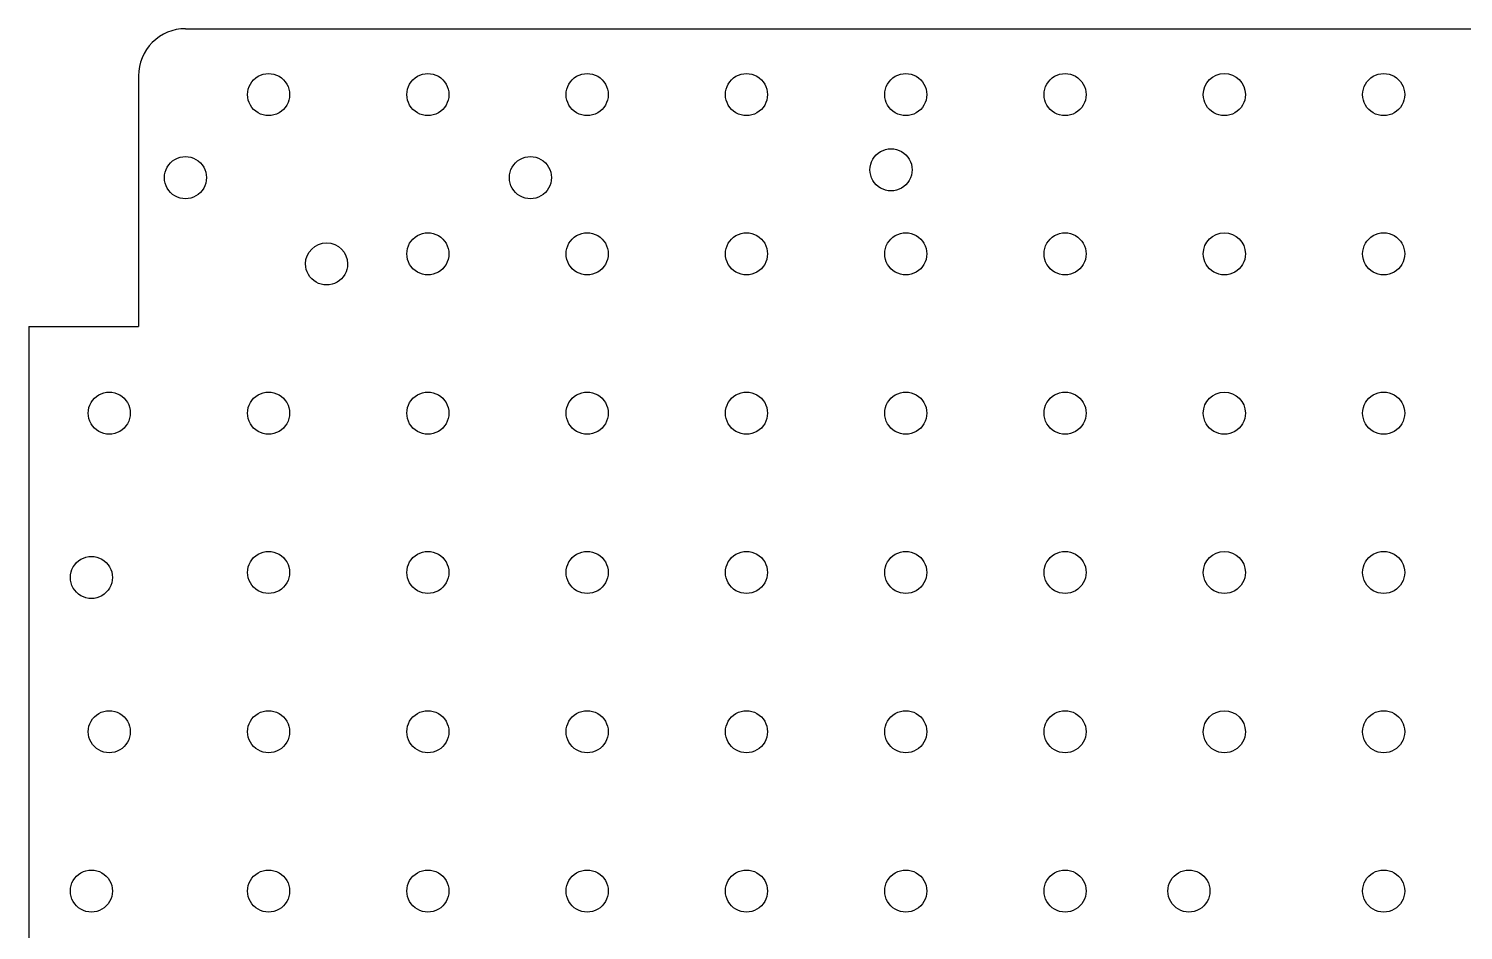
# Model space of a CAD drawing. Extents: x 3 to 186, y -110 to 0.
# Drawn here: x 3.4 to 94.9, y -57.6 to -0.1 of the extents above; entities that cross this region are included whole.
import ezdxf

# ---------------------------------------------------------------- set-up
doc = ezdxf.new("R2010")
doc.units = 0
doc.layers.get('0').update_dxf_attribs({"linetype": 'CONTINUOUS'})

msp = doc.modelspace()

# ---------------------------------------------------------------- linework, layer by layer
at = {"color": 7}
for p, q in [((13.411941, -0.089216), (176.411207, -0.089216)), ((10.412204, -3.088953), (10.412204, -19.088398)), ((20.053886, -4.289102), (20.053886, -4.289102)), ((30.213876, -4.289102), (30.213876, -4.289102)), ((40.373866, -4.289102), (40.373866, -4.289102)), ((50.533857, -4.289102), (50.533857, -4.289102)), ((60.693847, -4.289102), (60.693847, -4.289102)), ((70.853837, -4.289102), (70.853837, -4.289102)), ((81.013828, -4.289102), (81.013828, -4.289102)), ((91.173818, -4.289102), (91.173818, -4.289102)), ((59.754048, -9.089698), (59.754048, -9.089698)), ((14.752911, -9.590077), (14.752911, -9.590077)), ((36.75437, -9.590077), (36.75437, -9.590077)), ((30.213876, -14.449092), (30.213876, -14.449092)), ((40.373866, -14.449092), (40.373866, -14.449092)), ((50.533857, -14.449092), (50.533857, -14.449092)), ((60.693847, -14.449092), (60.693847, -14.449092)), ((70.853837, -14.449092), (70.853837, -14.449092)), ((81.013828, -14.449092), (81.013828, -14.449092)), ((91.173818, -14.449092), (91.173818, -14.449092)), ((23.754662, -15.089171), (23.754662, -15.089171)), ((3.41197, -19.088398), (10.412204, -19.088398)), ((3.41197, -19.088398), (3.41197, -91.089709)), ((9.893894, -24.609083), (9.893894, -24.609083)), ((20.053885, -24.609083), (20.053885, -24.609083)), ((30.213876, -24.609083), (30.213876, -24.609083)), ((40.373866, -24.609083), (40.373866, -24.609083)), ((50.533857, -24.609083), (50.533857, -24.609083)), ((60.693847, -24.609083), (60.693847, -24.609083)), ((70.853837, -24.609083), (70.853837, -24.609083)), ((81.013828, -24.609083), (81.013828, -24.609083)), ((91.173818, -24.609083), (91.173818, -24.609083)), ((20.053885, -34.769073), (20.053885, -34.769073)), ((30.213876, -34.769073), (30.213876, -34.769073)), ((40.373866, -34.769073), (40.373866, -34.769073)), ((50.533857, -34.769073), (50.533857, -34.769073)), ((60.693847, -34.769073), (60.693847, -34.769073)), ((70.853837, -34.769073), (70.853837, -34.769073)), ((81.013828, -34.769073), (81.013828, -34.769073)), ((91.173818, -34.769073), (91.173818, -34.769073)), ((8.753435, -35.089113), (8.753435, -35.089113)), ((9.893894, -44.929063), (9.893894, -44.929063)), ((20.053885, -44.929063), (20.053885, -44.929063)), ((30.213876, -44.929063), (30.213876, -44.929063)), ((40.373866, -44.929063), (40.373866, -44.929063)), ((50.533857, -44.929063), (50.533857, -44.929063)), ((60.693847, -44.929063), (60.693847, -44.929063)), ((70.853837, -44.929063), (70.853837, -44.929063)), ((81.013828, -44.929063), (81.013828, -44.929063)), ((91.173818, -44.929063), (91.173818, -44.929063)), ((8.753435, -55.089054), (8.753435, -55.089054)), ((20.053885, -55.089054), (20.053885, -55.089054)), ((30.213876, -55.089054), (30.213876, -55.089054)), ((40.373866, -55.089054), (40.373866, -55.089054)), ((50.533857, -55.089054), (50.533857, -55.089054)), ((60.693847, -55.089054), (60.693847, -55.089054)), ((70.853837, -55.089054), (70.853837, -55.089054)), ((78.75323, -55.089054), (78.75323, -55.089054)), ((91.173818, -55.089054), (91.173818, -55.089054))]:
    msp.add_line(p, q, dxfattribs=at)
for points in [[(13.412957, -0.09041), (12.61731, -0.09041), (11.85425, -0.40648), (11.291643, -0.969087)], [(11.291643, -0.969087), (10.729035, -1.531695), (10.412966, -2.294754), (10.412966, -3.090401)], [(17.369407, -4.289102), (17.369407, -3.809566), (17.625236, -3.366457), (18.040527, -3.126689)], [(18.040527, -3.126689), (18.455817, -2.886921), (18.967476, -2.886921), (19.382766, -3.126689)], [(19.382766, -3.126689), (19.798056, -3.366457), (20.053886, -3.809566), (20.053886, -4.289102)], [(27.529398, -4.289102), (27.529398, -3.809567), (27.785227, -3.366457), (28.200517, -3.12669)], [(28.200517, -3.12669), (28.615808, -2.886922), (29.127466, -2.886922), (29.542757, -3.12669)], [(29.542757, -3.12669), (29.958047, -3.366457), (30.213876, -3.809567), (30.213876, -4.289102)], [(37.689388, -4.289102), (37.689388, -3.809567), (37.945218, -3.366457), (38.360508, -3.12669)], [(38.360508, -3.12669), (38.775798, -2.886922), (39.287457, -2.886922), (39.702747, -3.12669)], [(39.702747, -3.12669), (40.118037, -3.366457), (40.373866, -3.809567), (40.373866, -4.289102)], [(47.849379, -4.289102), (47.849379, -3.809567), (48.105208, -3.366457), (48.520498, -3.12669)], [(48.520498, -3.12669), (48.935788, -2.886922), (49.447447, -2.886922), (49.862737, -3.12669)], [(49.862737, -3.12669), (50.278027, -3.366457), (50.533857, -3.809567), (50.533857, -4.289102)], [(58.009369, -4.289102), (58.009369, -3.809567), (58.265198, -3.366457), (58.680488, -3.12669)], [(58.680488, -3.12669), (59.095779, -2.886922), (59.607437, -2.886922), (60.022728, -3.12669)], [(60.022728, -3.12669), (60.438018, -3.366457), (60.693847, -3.809567), (60.693847, -4.289102)], [(68.169359, -4.289102), (68.169359, -3.809567), (68.425189, -3.366457), (68.840479, -3.12669)], [(68.840479, -3.12669), (69.255769, -2.886922), (69.767428, -2.886922), (70.182718, -3.12669)], [(70.182718, -3.12669), (70.598008, -3.366457), (70.853837, -3.809567), (70.853837, -4.289102)], [(78.32935, -4.289102), (78.32935, -3.547804), (78.930291, -2.946864), (79.671589, -2.946864)], [(79.671589, -2.946864), (80.412887, -2.946864), (81.013828, -3.547804), (81.013828, -4.289102)], [(88.48934, -4.289102), (88.48934, -3.809567), (88.745169, -3.366457), (89.160459, -3.12669)], [(89.160459, -3.12669), (89.57575, -2.886922), (90.087408, -2.886922), (90.502699, -3.12669)], [(90.502699, -3.12669), (90.917989, -3.366457), (91.173818, -3.809567), (91.173818, -4.289102)], [(18.040527, -5.451515), (17.625236, -5.211747), (17.369407, -4.768638), (17.369407, -4.289102)], [(20.053886, -4.289102), (20.053886, -4.768638), (19.798056, -5.211747), (19.382766, -5.451515)], [(28.200517, -5.451515), (27.785227, -5.211747), (27.529398, -4.768638), (27.529398, -4.289102)], [(30.213876, -4.289102), (30.213876, -4.768638), (29.958047, -5.211747), (29.542757, -5.451515)], [(38.360508, -5.451515), (37.945218, -5.211747), (37.689388, -4.768638), (37.689388, -4.289102)], [(40.373866, -4.289102), (40.373866, -4.768638), (40.118037, -5.211747), (39.702747, -5.451515)], [(48.520498, -5.451515), (48.105208, -5.211747), (47.849379, -4.768638), (47.849379, -4.289102)], [(50.533857, -4.289102), (50.533857, -4.768638), (50.278027, -5.211747), (49.862737, -5.451515)], [(58.680488, -5.451515), (58.265198, -5.211747), (58.009369, -4.768638), (58.009369, -4.289102)], [(60.693847, -4.289102), (60.693847, -4.768638), (60.438018, -5.211747), (60.022728, -5.451515)], [(68.840479, -5.451515), (68.425189, -5.211747), (68.169359, -4.768638), (68.169359, -4.289102)], [(70.853837, -4.289102), (70.853837, -4.768638), (70.598008, -5.211747), (70.182718, -5.451515)], [(79.000469, -5.451515), (78.585179, -5.211747), (78.32935, -4.768638), (78.32935, -4.289102)], [(81.013828, -4.289102), (81.013828, -4.768638), (80.757998, -5.211747), (80.342708, -5.451515)], [(89.160459, -5.451515), (88.745169, -5.211747), (88.48934, -4.768638), (88.48934, -4.289102)], [(91.173818, -4.289102), (91.173818, -4.768638), (90.917989, -5.211747), (90.502699, -5.451515)], [(19.382766, -5.451515), (18.967476, -5.691283), (18.455817, -5.691283), (18.040527, -5.451515)], [(29.542757, -5.451515), (29.127466, -5.691283), (28.615808, -5.691283), (28.200517, -5.451515)], [(39.702747, -5.451515), (39.287457, -5.691283), (38.775798, -5.691283), (38.360508, -5.451515)], [(49.862737, -5.451515), (49.447447, -5.691283), (48.935788, -5.691283), (48.520498, -5.451515)], [(60.022728, -5.451515), (59.607437, -5.691283), (59.095779, -5.691283), (58.680488, -5.451515)], [(70.182718, -5.451515), (69.767428, -5.691283), (69.255769, -5.691283), (68.840479, -5.451515)], [(80.342708, -5.451515), (79.927418, -5.691283), (79.415759, -5.691283), (79.000469, -5.451515)], [(90.502699, -5.451515), (90.087408, -5.691283), (89.57575, -5.691283), (89.160459, -5.451515)], [(12.739552, -8.427664), (13.154842, -8.187896), (13.666501, -8.187896), (14.081791, -8.427664)], [(34.741011, -8.427664), (35.156301, -8.187896), (35.66796, -8.187896), (36.08325, -8.427664)], [(57.06957, -9.089698), (57.06957, -8.610162), (57.325399, -8.167053), (57.740689, -7.927285)], [(57.740689, -7.927285), (58.15598, -7.687517), (58.667638, -7.687517), (59.082928, -7.927285)], [(59.082928, -7.927285), (59.498219, -8.167053), (59.754048, -8.610162), (59.754048, -9.089698)], [(12.068432, -9.590077), (12.068432, -9.110541), (12.324262, -8.667432), (12.739552, -8.427664)], [(14.081791, -8.427664), (14.497081, -8.667432), (14.752911, -9.110541), (14.752911, -9.590077)], [(34.069892, -9.590077), (34.069892, -9.110541), (34.325721, -8.667432), (34.741011, -8.427664)], [(36.08325, -8.427664), (36.498541, -8.667432), (36.75437, -9.110541), (36.75437, -9.590077)], [(57.740689, -10.25211), (57.325399, -10.012342), (57.06957, -9.569233), (57.06957, -9.089698)], [(59.754048, -9.089698), (59.754048, -9.569233), (59.498219, -10.012342), (59.082928, -10.25211)], [(12.739552, -10.752489), (12.324262, -10.512721), (12.068432, -10.069612), (12.068432, -9.590077)], [(14.752911, -9.590077), (14.752911, -10.069612), (14.497081, -10.512721), (14.081791, -10.752489)], [(34.741011, -10.752489), (34.325721, -10.512721), (34.069892, -10.069612), (34.069892, -9.590077)], [(36.75437, -9.590077), (36.75437, -10.069612), (36.498541, -10.512721), (36.08325, -10.752489)], [(14.081791, -10.752489), (13.666501, -10.992257), (13.154842, -10.992257), (12.739552, -10.752489)], [(36.08325, -10.752489), (35.66796, -10.992257), (35.156301, -10.992257), (34.741011, -10.752489)], [(59.082928, -10.25211), (58.667638, -10.491878), (58.15598, -10.491878), (57.740689, -10.25211)], [(27.529398, -14.449092), (27.529398, -13.969556), (27.785227, -13.526447), (28.200517, -13.286679)], [(28.200517, -13.286679), (28.615808, -13.046912), (29.127466, -13.046912), (29.542757, -13.286679)], [(29.542757, -13.286679), (29.958047, -13.526447), (30.213876, -13.969556), (30.213876, -14.449092)], [(37.689388, -14.449092), (37.689388, -13.969556), (37.945218, -13.526447), (38.360508, -13.286679)], [(38.360508, -13.286679), (38.775798, -13.046912), (39.287457, -13.046912), (39.702747, -13.286679)], [(39.702747, -13.286679), (40.118037, -13.526447), (40.373866, -13.969556), (40.373866, -14.449092)], [(47.849379, -14.449092), (47.849379, -13.969556), (48.105208, -13.526447), (48.520498, -13.286679)], [(48.520498, -13.286679), (48.935788, -13.046912), (49.447447, -13.046912), (49.862737, -13.286679)], [(49.862737, -13.286679), (50.278027, -13.526447), (50.533857, -13.969556), (50.533857, -14.449092)], [(58.009369, -14.449092), (58.009369, -13.969556), (58.265198, -13.526447), (58.680488, -13.286679)], [(58.680488, -13.286679), (59.095779, -13.046912), (59.607437, -13.046912), (60.022728, -13.286679)], [(60.022728, -13.286679), (60.438018, -13.526447), (60.693847, -13.969556), (60.693847, -14.449092)], [(68.169359, -14.449092), (68.169359, -13.969556), (68.425189, -13.526447), (68.840479, -13.286679)], [(68.840479, -13.286679), (69.255769, -13.046912), (69.767428, -13.046912), (70.182718, -13.286679)], [(70.182718, -13.286679), (70.598008, -13.526447), (70.853837, -13.969556), (70.853837, -14.449092)], [(78.32935, -14.449092), (78.32935, -13.707794), (78.930291, -13.106854), (79.671589, -13.106854)], [(79.671589, -13.106854), (80.412887, -13.106854), (81.013828, -13.707794), (81.013828, -14.449092)], [(88.48934, -14.449092), (88.48934, -13.969556), (88.745169, -13.526447), (89.160459, -13.286679)], [(89.160459, -13.286679), (89.57575, -13.046912), (90.087408, -13.046912), (90.502699, -13.286679)], [(90.502699, -13.286679), (90.917989, -13.526447), (91.173818, -13.969556), (91.173818, -14.449092)], [(21.070184, -15.089171), (21.070184, -14.347874), (21.671125, -13.746933), (22.412423, -13.746933)], [(22.412423, -13.746933), (23.153721, -13.746933), (23.754662, -14.347874), (23.754662, -15.089171)], [(28.200517, -15.611505), (27.785227, -15.371737), (27.529398, -14.928628), (27.529398, -14.449092)], [(30.213876, -14.449092), (30.213876, -14.928628), (29.958047, -15.371737), (29.542757, -15.611505)], [(38.360508, -15.611505), (37.945218, -15.371737), (37.689388, -14.928628), (37.689388, -14.449092)], [(40.373866, -14.449092), (40.373866, -14.928628), (40.118037, -15.371737), (39.702747, -15.611505)], [(48.520498, -15.611505), (48.105208, -15.371737), (47.849379, -14.928628), (47.849379, -14.449092)], [(50.533857, -14.449092), (50.533857, -14.928628), (50.278027, -15.371737), (49.862737, -15.611505)], [(58.680488, -15.611505), (58.265198, -15.371737), (58.009369, -14.928628), (58.009369, -14.449092)], [(60.693847, -14.449092), (60.693847, -14.928628), (60.438018, -15.371737), (60.022728, -15.611505)], [(68.840479, -15.611505), (68.425189, -15.371737), (68.169359, -14.928628), (68.169359, -14.449092)], [(70.853837, -14.449092), (70.853837, -14.928628), (70.598008, -15.371737), (70.182718, -15.611505)], [(79.000469, -15.611505), (78.585179, -15.371737), (78.32935, -14.928628), (78.32935, -14.449092)], [(81.013828, -14.449092), (81.013828, -14.928628), (80.757998, -15.371737), (80.342708, -15.611505)], [(89.160459, -15.611505), (88.745169, -15.371737), (88.48934, -14.928628), (88.48934, -14.449092)], [(91.173818, -14.449092), (91.173818, -14.928628), (90.917989, -15.371737), (90.502699, -15.611505)], [(21.741303, -16.251584), (21.326013, -16.011816), (21.070184, -15.568707), (21.070184, -15.089171)], [(23.754662, -15.089171), (23.754662, -15.568707), (23.498833, -16.011816), (23.083542, -16.251584)], [(23.083542, -16.251584), (22.668252, -16.491352), (22.156593, -16.491352), (21.741303, -16.251584)], [(29.542757, -15.611505), (29.127466, -15.851272), (28.615808, -15.851272), (28.200517, -15.611505)], [(39.702747, -15.611505), (39.287457, -15.851272), (38.775798, -15.851272), (38.360508, -15.611505)], [(49.862737, -15.611505), (49.447447, -15.851272), (48.935788, -15.851272), (48.520498, -15.611505)], [(60.022728, -15.611505), (59.607437, -15.851272), (59.095779, -15.851272), (58.680488, -15.611505)], [(70.182718, -15.611505), (69.767428, -15.851272), (69.255769, -15.851272), (68.840479, -15.611505)], [(80.342708, -15.611505), (79.927418, -15.851272), (79.415759, -15.851272), (79.000469, -15.611505)], [(90.502699, -15.611505), (90.087408, -15.851272), (89.57575, -15.851272), (89.160459, -15.611505)], [(7.209416, -24.609083), (7.209416, -24.129547), (7.465245, -23.686438), (7.880536, -23.44667)], [(7.880536, -23.44667), (8.295826, -23.206902), (8.807485, -23.206902), (9.222775, -23.44667)], [(9.222775, -23.44667), (9.638065, -23.686438), (9.893894, -24.129547), (9.893894, -24.609083)], [(17.369407, -24.609083), (17.369407, -24.129547), (17.625237, -23.686438), (18.040527, -23.44667)], [(18.040527, -23.44667), (18.455817, -23.206902), (18.967476, -23.206902), (19.382766, -23.44667)], [(19.382766, -23.44667), (19.798056, -23.686438), (20.053885, -24.129547), (20.053885, -24.609083)], [(27.529398, -24.609083), (27.529398, -24.129547), (27.785227, -23.686438), (28.200517, -23.44667)], [(28.200517, -23.44667), (28.615808, -23.206902), (29.127466, -23.206902), (29.542757, -23.44667)], [(29.542757, -23.44667), (29.958047, -23.686438), (30.213876, -24.129547), (30.213876, -24.609083)], [(37.689388, -24.609083), (37.689388, -24.129547), (37.945218, -23.686438), (38.360508, -23.44667)], [(38.360508, -23.44667), (38.775798, -23.206902), (39.287457, -23.206902), (39.702747, -23.44667)], [(39.702747, -23.44667), (40.118037, -23.686438), (40.373866, -24.129547), (40.373866, -24.609083)], [(47.849379, -24.609083), (47.849379, -24.129547), (48.105208, -23.686438), (48.520498, -23.44667)], [(48.520498, -23.44667), (48.935788, -23.206902), (49.447447, -23.206902), (49.862737, -23.44667)], [(49.862737, -23.44667), (50.278027, -23.686438), (50.533857, -24.129547), (50.533857, -24.609083)], [(58.009369, -24.609083), (58.009369, -24.129547), (58.265198, -23.686438), (58.680488, -23.44667)], [(58.680488, -23.44667), (59.095779, -23.206902), (59.607437, -23.206902), (60.022728, -23.44667)], [(60.022728, -23.44667), (60.438018, -23.686438), (60.693847, -24.129547), (60.693847, -24.609083)], [(68.169359, -24.609083), (68.169359, -24.129547), (68.425189, -23.686438), (68.840479, -23.44667)], [(68.840479, -23.44667), (69.255769, -23.206902), (69.767428, -23.206902), (70.182718, -23.44667)], [(70.182718, -23.44667), (70.598008, -23.686438), (70.853837, -24.129547), (70.853837, -24.609083)], [(78.32935, -24.609083), (78.32935, -23.867785), (78.930291, -23.266844), (79.671589, -23.266844)], [(79.671589, -23.266844), (80.412887, -23.266844), (81.013828, -23.867785), (81.013828, -24.609083)], [(88.48934, -24.609083), (88.48934, -24.129547), (88.745169, -23.686438), (89.160459, -23.44667)], [(89.160459, -23.44667), (89.57575, -23.206902), (90.087408, -23.206902), (90.502699, -23.44667)], [(90.502699, -23.44667), (90.917989, -23.686438), (91.173818, -24.129547), (91.173818, -24.609083)], [(7.880536, -25.771495), (7.465245, -25.531727), (7.209416, -25.088618), (7.209416, -24.609083)], [(9.893894, -24.609083), (9.893894, -25.088618), (9.638065, -25.531727), (9.222775, -25.771495)], [(18.040527, -25.771495), (17.625237, -25.531727), (17.369407, -25.088618), (17.369407, -24.609083)], [(20.053885, -24.609083), (20.053885, -25.088618), (19.798056, -25.531727), (19.382766, -25.771495)], [(28.200517, -25.771495), (27.785227, -25.531727), (27.529398, -25.088618), (27.529398, -24.609083)], [(30.213876, -24.609083), (30.213876, -25.088618), (29.958047, -25.531727), (29.542757, -25.771495)], [(38.360508, -25.771495), (37.945218, -25.531727), (37.689388, -25.088618), (37.689388, -24.609083)], [(40.373866, -24.609083), (40.373866, -25.088618), (40.118037, -25.531727), (39.702747, -25.771495)], [(48.520498, -25.771495), (48.105208, -25.531727), (47.849379, -25.088618), (47.849379, -24.609083)], [(50.533857, -24.609083), (50.533857, -25.088618), (50.278027, -25.531727), (49.862737, -25.771495)], [(58.680488, -25.771495), (58.265198, -25.531727), (58.009369, -25.088618), (58.009369, -24.609083)], [(60.693847, -24.609083), (60.693847, -25.088618), (60.438018, -25.531727), (60.022728, -25.771495)], [(68.840479, -25.771495), (68.425189, -25.531727), (68.169359, -25.088618), (68.169359, -24.609083)], [(70.853837, -24.609083), (70.853837, -25.088618), (70.598008, -25.531727), (70.182718, -25.771495)], [(79.000469, -25.771495), (78.585179, -25.531727), (78.32935, -25.088618), (78.32935, -24.609083)], [(81.013828, -24.609083), (81.013828, -25.088618), (80.757998, -25.531727), (80.342708, -25.771495)], [(89.160459, -25.771495), (88.745169, -25.531727), (88.48934, -25.088618), (88.48934, -24.609083)], [(91.173818, -24.609083), (91.173818, -25.088618), (90.917989, -25.531727), (90.502699, -25.771495)], [(9.222775, -25.771495), (8.807485, -26.011263), (8.295826, -26.011263), (7.880536, -25.771495)], [(19.382766, -25.771495), (18.967476, -26.011263), (18.455817, -26.011263), (18.040527, -25.771495)], [(29.542757, -25.771495), (29.127466, -26.011263), (28.615808, -26.011263), (28.200517, -25.771495)], [(39.702747, -25.771495), (39.287457, -26.011263), (38.775798, -26.011263), (38.360508, -25.771495)], [(49.862737, -25.771495), (49.447447, -26.011263), (48.935788, -26.011263), (48.520498, -25.771495)], [(60.022728, -25.771495), (59.607437, -26.011263), (59.095779, -26.011263), (58.680488, -25.771495)], [(70.182718, -25.771495), (69.767428, -26.011263), (69.255769, -26.011263), (68.840479, -25.771495)], [(80.342708, -25.771495), (79.927418, -26.011263), (79.415759, -26.011263), (79.000469, -25.771495)], [(90.502699, -25.771495), (90.087408, -26.011263), (89.57575, -26.011263), (89.160459, -25.771495)], [(6.740077, -33.9267), (7.155367, -33.686932), (7.667026, -33.686932), (8.082316, -33.9267)], [(17.369407, -34.769073), (17.369407, -34.289537), (17.625237, -33.846428), (18.040527, -33.60666)], [(18.040527, -33.60666), (18.455817, -33.366893), (18.967476, -33.366893), (19.382766, -33.60666)], [(19.382766, -33.60666), (19.798056, -33.846428), (20.053885, -34.289537), (20.053885, -34.769073)], [(27.529398, -34.769073), (27.529398, -34.289537), (27.785227, -33.846428), (28.200517, -33.60666)], [(28.200517, -33.60666), (28.615808, -33.366893), (29.127466, -33.366893), (29.542757, -33.60666)], [(29.542757, -33.60666), (29.958047, -33.846428), (30.213876, -34.289537), (30.213876, -34.769073)], [(37.689388, -34.769073), (37.689388, -34.289537), (37.945218, -33.846428), (38.360508, -33.60666)], [(38.360508, -33.60666), (38.775798, -33.366893), (39.287457, -33.366893), (39.702747, -33.60666)], [(39.702747, -33.60666), (40.118037, -33.846428), (40.373866, -34.289537), (40.373866, -34.769073)], [(47.849379, -34.769073), (47.849379, -34.289537), (48.105208, -33.846428), (48.520498, -33.60666)], [(48.520498, -33.60666), (48.935788, -33.366893), (49.447447, -33.366893), (49.862737, -33.60666)], [(49.862737, -33.60666), (50.278027, -33.846428), (50.533857, -34.289537), (50.533857, -34.769073)], [(58.009369, -34.769073), (58.009369, -34.289537), (58.265198, -33.846428), (58.680488, -33.60666)], [(58.680488, -33.60666), (59.095779, -33.366893), (59.607437, -33.366893), (60.022728, -33.60666)], [(60.022728, -33.60666), (60.438018, -33.846428), (60.693847, -34.289537), (60.693847, -34.769073)], [(68.169359, -34.769073), (68.169359, -34.289537), (68.425189, -33.846428), (68.840479, -33.60666)], [(68.840479, -33.60666), (69.255769, -33.366893), (69.767428, -33.366893), (70.182718, -33.60666)], [(70.182718, -33.60666), (70.598008, -33.846428), (70.853837, -34.289537), (70.853837, -34.769073)], [(78.32935, -34.769073), (78.32935, -34.027775), (78.930291, -33.426835), (79.671589, -33.426835)], [(79.671589, -33.426835), (80.412887, -33.426835), (81.013828, -34.027775), (81.013828, -34.769073)], [(88.48934, -34.769073), (88.48934, -34.289537), (88.745169, -33.846428), (89.160459, -33.60666)], [(89.160459, -33.60666), (89.57575, -33.366893), (90.087408, -33.366893), (90.502699, -33.60666)], [(90.502699, -33.60666), (90.917989, -33.846428), (91.173818, -34.289537), (91.173818, -34.769073)], [(6.068957, -35.089113), (6.068957, -34.609577), (6.324787, -34.166468), (6.740077, -33.9267)], [(8.082316, -33.9267), (8.497606, -34.166468), (8.753435, -34.609577), (8.753435, -35.089113)], [(18.040527, -35.931486), (17.625237, -35.691718), (17.369407, -35.248609), (17.369407, -34.769073)], [(20.053885, -34.769073), (20.053885, -35.248609), (19.798056, -35.691718), (19.382766, -35.931486)], [(28.200517, -35.931486), (27.785227, -35.691718), (27.529398, -35.248609), (27.529398, -34.769073)], [(30.213876, -34.769073), (30.213876, -35.248609), (29.958047, -35.691718), (29.542757, -35.931486)], [(38.360508, -35.931486), (37.945218, -35.691718), (37.689388, -35.248609), (37.689388, -34.769073)], [(40.373866, -34.769073), (40.373866, -35.248609), (40.118037, -35.691718), (39.702747, -35.931486)], [(48.520498, -35.931486), (48.105208, -35.691718), (47.849379, -35.248609), (47.849379, -34.769073)], [(50.533857, -34.769073), (50.533857, -35.248609), (50.278027, -35.691718), (49.862737, -35.931486)], [(58.680488, -35.931486), (58.265198, -35.691718), (58.009369, -35.248609), (58.009369, -34.769073)], [(60.693847, -34.769073), (60.693847, -35.248609), (60.438018, -35.691718), (60.022728, -35.931486)], [(68.840479, -35.931486), (68.425189, -35.691718), (68.169359, -35.248609), (68.169359, -34.769073)], [(70.853837, -34.769073), (70.853837, -35.248609), (70.598008, -35.691718), (70.182718, -35.931486)], [(79.000469, -35.931486), (78.585179, -35.691718), (78.32935, -35.248609), (78.32935, -34.769073)], [(81.013828, -34.769073), (81.013828, -35.248609), (80.757998, -35.691718), (80.342708, -35.931486)], [(89.160459, -35.931486), (88.745169, -35.691718), (88.48934, -35.248609), (88.48934, -34.769073)], [(91.173818, -34.769073), (91.173818, -35.248609), (90.917989, -35.691718), (90.502699, -35.931486)], [(6.740077, -36.251525), (6.324787, -36.011758), (6.068957, -35.568648), (6.068957, -35.089113)], [(8.753435, -35.089113), (8.753435, -35.568648), (8.497606, -36.011758), (8.082316, -36.251525)], [(8.082316, -36.251525), (7.667026, -36.491293), (7.155367, -36.491293), (6.740077, -36.251525)], [(19.382766, -35.931486), (18.967476, -36.171253), (18.455817, -36.171253), (18.040527, -35.931486)], [(29.542757, -35.931486), (29.127466, -36.171253), (28.615808, -36.171253), (28.200517, -35.931486)], [(39.702747, -35.931486), (39.287457, -36.171253), (38.775798, -36.171253), (38.360508, -35.931486)], [(49.862737, -35.931486), (49.447447, -36.171253), (48.935788, -36.171253), (48.520498, -35.931486)], [(60.022728, -35.931486), (59.607437, -36.171253), (59.095779, -36.171253), (58.680488, -35.931486)], [(70.182718, -35.931486), (69.767428, -36.171253), (69.255769, -36.171253), (68.840479, -35.931486)], [(80.342708, -35.931486), (79.927418, -36.171253), (79.415759, -36.171253), (79.000469, -35.931486)], [(90.502699, -35.931486), (90.087408, -36.171253), (89.57575, -36.171253), (89.160459, -35.931486)], [(7.209416, -44.929063), (7.209416, -44.449528), (7.465245, -44.006418), (7.880536, -43.766651)], [(7.880536, -43.766651), (8.295826, -43.526883), (8.807485, -43.526883), (9.222775, -43.766651)], [(9.222775, -43.766651), (9.638065, -44.006418), (9.893894, -44.449528), (9.893894, -44.929063)], [(17.369407, -44.929063), (17.369407, -44.449528), (17.625237, -44.006418), (18.040527, -43.766651)], [(18.040527, -43.766651), (18.455817, -43.526883), (18.967476, -43.526883), (19.382766, -43.766651)], [(19.382766, -43.766651), (19.798056, -44.006418), (20.053885, -44.449528), (20.053885, -44.929063)], [(27.529398, -44.929063), (27.529398, -44.449528), (27.785227, -44.006418), (28.200517, -43.766651)], [(28.200517, -43.766651), (28.615808, -43.526883), (29.127466, -43.526883), (29.542757, -43.766651)], [(29.542757, -43.766651), (29.958047, -44.006418), (30.213876, -44.449528), (30.213876, -44.929063)], [(37.689388, -44.929063), (37.689388, -44.449528), (37.945218, -44.006418), (38.360508, -43.766651)], [(38.360508, -43.766651), (38.775798, -43.526883), (39.287457, -43.526883), (39.702747, -43.766651)], [(39.702747, -43.766651), (40.118037, -44.006418), (40.373866, -44.449528), (40.373866, -44.929063)], [(47.849379, -44.929063), (47.849379, -44.449528), (48.105208, -44.006418), (48.520498, -43.766651)], [(48.520498, -43.766651), (48.935788, -43.526883), (49.447447, -43.526883), (49.862737, -43.766651)], [(49.862737, -43.766651), (50.278027, -44.006418), (50.533857, -44.449528), (50.533857, -44.929063)], [(58.009369, -44.929063), (58.009369, -44.449528), (58.265198, -44.006418), (58.680488, -43.766651)], [(58.680488, -43.766651), (59.095779, -43.526883), (59.607437, -43.526883), (60.022728, -43.766651)], [(60.022728, -43.766651), (60.438018, -44.006418), (60.693847, -44.449528), (60.693847, -44.929063)], [(68.169359, -44.929063), (68.169359, -44.449528), (68.425189, -44.006418), (68.840479, -43.766651)], [(68.840479, -43.766651), (69.255769, -43.526883), (69.767428, -43.526883), (70.182718, -43.766651)], [(70.182718, -43.766651), (70.598008, -44.006418), (70.853837, -44.449528), (70.853837, -44.929063)], [(78.32935, -44.929063), (78.32935, -44.187766), (78.930291, -43.586825), (79.671589, -43.586825)], [(79.671589, -43.586825), (80.412887, -43.586825), (81.013828, -44.187766), (81.013828, -44.929063)], [(88.48934, -44.929063), (88.48934, -44.449528), (88.745169, -44.006418), (89.160459, -43.766651)], [(89.160459, -43.766651), (89.57575, -43.526883), (90.087408, -43.526883), (90.502699, -43.766651)], [(90.502699, -43.766651), (90.917989, -44.006418), (91.173818, -44.449528), (91.173818, -44.929063)], [(7.880536, -46.091476), (7.465245, -45.851708), (7.209416, -45.408599), (7.209416, -44.929063)], [(9.893894, -44.929063), (9.893894, -45.408599), (9.638065, -45.851708), (9.222775, -46.091476)], [(18.040527, -46.091476), (17.625237, -45.851708), (17.369407, -45.408599), (17.369407, -44.929063)], [(20.053885, -44.929063), (20.053885, -45.408599), (19.798056, -45.851708), (19.382766, -46.091476)], [(28.200517, -46.091476), (27.785227, -45.851708), (27.529398, -45.408599), (27.529398, -44.929063)], [(30.213876, -44.929063), (30.213876, -45.408599), (29.958047, -45.851708), (29.542757, -46.091476)], [(38.360508, -46.091476), (37.945218, -45.851708), (37.689388, -45.408599), (37.689388, -44.929063)], [(40.373866, -44.929063), (40.373866, -45.408599), (40.118037, -45.851708), (39.702747, -46.091476)], [(48.520498, -46.091476), (48.105208, -45.851708), (47.849379, -45.408599), (47.849379, -44.929063)], [(50.533857, -44.929063), (50.533857, -45.408599), (50.278027, -45.851708), (49.862737, -46.091476)], [(58.680488, -46.091476), (58.265198, -45.851708), (58.009369, -45.408599), (58.009369, -44.929063)], [(60.693847, -44.929063), (60.693847, -45.408599), (60.438018, -45.851708), (60.022728, -46.091476)], [(68.840479, -46.091476), (68.425189, -45.851708), (68.169359, -45.408599), (68.169359, -44.929063)], [(70.853837, -44.929063), (70.853837, -45.408599), (70.598008, -45.851708), (70.182718, -46.091476)], [(79.000469, -46.091476), (78.585179, -45.851708), (78.32935, -45.408599), (78.32935, -44.929063)], [(81.013828, -44.929063), (81.013828, -45.408599), (80.757998, -45.851708), (80.342708, -46.091476)], [(89.160459, -46.091476), (88.745169, -45.851708), (88.48934, -45.408599), (88.48934, -44.929063)], [(91.173818, -44.929063), (91.173818, -45.408599), (90.917989, -45.851708), (90.502699, -46.091476)], [(9.222775, -46.091476), (8.807485, -46.331244), (8.295826, -46.331244), (7.880536, -46.091476)], [(19.382766, -46.091476), (18.967476, -46.331244), (18.455817, -46.331244), (18.040527, -46.091476)], [(29.542757, -46.091476), (29.127466, -46.331244), (28.615808, -46.331244), (28.200517, -46.091476)], [(39.702747, -46.091476), (39.287457, -46.331244), (38.775798, -46.331244), (38.360508, -46.091476)], [(49.862737, -46.091476), (49.447447, -46.331244), (48.935788, -46.331244), (48.520498, -46.091476)], [(60.022728, -46.091476), (59.607437, -46.331244), (59.095779, -46.331244), (58.680488, -46.091476)], [(70.182718, -46.091476), (69.767428, -46.331244), (69.255769, -46.331244), (68.840479, -46.091476)], [(80.342708, -46.091476), (79.927418, -46.331244), (79.415759, -46.331244), (79.000469, -46.091476)], [(90.502699, -46.091476), (90.087408, -46.331244), (89.57575, -46.331244), (89.160459, -46.091476)], [(6.068957, -55.089054), (6.068957, -54.609518), (6.324787, -54.166409), (6.740077, -53.926641)], [(6.740077, -53.926641), (7.155367, -53.686873), (7.667026, -53.686873), (8.082316, -53.926641)], [(8.082316, -53.926641), (8.497606, -54.166409), (8.753435, -54.609518), (8.753435, -55.089054)], [(17.369407, -55.089054), (17.369407, -54.609518), (17.625237, -54.166409), (18.040527, -53.926641)], [(18.040527, -53.926641), (18.455817, -53.686873), (18.967476, -53.686873), (19.382766, -53.926641)], [(19.382766, -53.926641), (19.798056, -54.166409), (20.053885, -54.609518), (20.053885, -55.089054)], [(27.529398, -55.089054), (27.529398, -54.609518), (27.785227, -54.166409), (28.200517, -53.926641)], [(28.200517, -53.926641), (28.615808, -53.686873), (29.127466, -53.686873), (29.542757, -53.926641)], [(29.542757, -53.926641), (29.958047, -54.166409), (30.213876, -54.609518), (30.213876, -55.089054)], [(37.689388, -55.089054), (37.689388, -54.609518), (37.945218, -54.166409), (38.360508, -53.926641)], [(38.360508, -53.926641), (38.775798, -53.686873), (39.287457, -53.686873), (39.702747, -53.926641)], [(39.702747, -53.926641), (40.118037, -54.166409), (40.373866, -54.609518), (40.373866, -55.089054)], [(47.849379, -55.089054), (47.849379, -54.609518), (48.105208, -54.166409), (48.520498, -53.926641)], [(48.520498, -53.926641), (48.935788, -53.686873), (49.447447, -53.686873), (49.862737, -53.926641)], [(49.862737, -53.926641), (50.278027, -54.166409), (50.533857, -54.609518), (50.533857, -55.089054)], [(58.009369, -55.089054), (58.009369, -54.609518), (58.265198, -54.166409), (58.680488, -53.926641)], [(58.680488, -53.926641), (59.095779, -53.686873), (59.607437, -53.686873), (60.022728, -53.926641)], [(60.022728, -53.926641), (60.438018, -54.166409), (60.693847, -54.609518), (60.693847, -55.089054)], [(68.169359, -55.089054), (68.169359, -54.609518), (68.425189, -54.166409), (68.840479, -53.926641)], [(68.840479, -53.926641), (69.255769, -53.686873), (69.767428, -53.686873), (70.182718, -53.926641)], [(70.182718, -53.926641), (70.598008, -54.166409), (70.853837, -54.609518), (70.853837, -55.089054)], [(76.068752, -55.089054), (76.068752, -54.609518), (76.324581, -54.166409), (76.739871, -53.926641)], [(76.739871, -53.926641), (77.155161, -53.686873), (77.66682, -53.686873), (78.08211, -53.926641)], [(78.08211, -53.926641), (78.497401, -54.166409), (78.75323, -54.609518), (78.75323, -55.089054)], [(88.48934, -55.089054), (88.48934, -54.609518), (88.745169, -54.166409), (89.160459, -53.926641)], [(89.160459, -53.926641), (89.57575, -53.686873), (90.087408, -53.686873), (90.502699, -53.926641)], [(90.502699, -53.926641), (90.917989, -54.166409), (91.173818, -54.609518), (91.173818, -55.089054)], [(6.740077, -56.251466), (6.324787, -56.011698), (6.068957, -55.568589), (6.068957, -55.089054)], [(8.753435, -55.089054), (8.753435, -55.568589), (8.497606, -56.011698), (8.082316, -56.251466)], [(18.040527, -56.251466), (17.625237, -56.011698), (17.369407, -55.568589), (17.369407, -55.089054)], [(20.053885, -55.089054), (20.053885, -55.568589), (19.798056, -56.011698), (19.382766, -56.251466)], [(28.200517, -56.251466), (27.785227, -56.011698), (27.529398, -55.568589), (27.529398, -55.089054)], [(30.213876, -55.089054), (30.213876, -55.568589), (29.958047, -56.011698), (29.542757, -56.251466)], [(38.360508, -56.251466), (37.945218, -56.011698), (37.689388, -55.568589), (37.689388, -55.089054)], [(40.373866, -55.089054), (40.373866, -55.568589), (40.118037, -56.011698), (39.702747, -56.251466)], [(48.520498, -56.251466), (48.105208, -56.011698), (47.849379, -55.568589), (47.849379, -55.089054)], [(50.533857, -55.089054), (50.533857, -55.568589), (50.278027, -56.011698), (49.862737, -56.251466)], [(58.680488, -56.251466), (58.265198, -56.011698), (58.009369, -55.568589), (58.009369, -55.089054)], [(60.693847, -55.089054), (60.693847, -55.568589), (60.438018, -56.011698), (60.022728, -56.251466)], [(68.840479, -56.251466), (68.425189, -56.011698), (68.169359, -55.568589), (68.169359, -55.089054)], [(70.853837, -55.089054), (70.853837, -55.568589), (70.598008, -56.011698), (70.182718, -56.251466)], [(76.739871, -56.251466), (76.324581, -56.011698), (76.068752, -55.568589), (76.068752, -55.089054)], [(78.75323, -55.089054), (78.75323, -55.568589), (78.497401, -56.011698), (78.08211, -56.251466)], [(89.160459, -56.251466), (88.745169, -56.011698), (88.48934, -55.568589), (88.48934, -55.089054)], [(91.173818, -55.089054), (91.173818, -55.568589), (90.917989, -56.011698), (90.502699, -56.251466)], [(8.082316, -56.251466), (7.667026, -56.491234), (7.155367, -56.491234), (6.740077, -56.251466)], [(19.382766, -56.251466), (18.967476, -56.491234), (18.455817, -56.491234), (18.040527, -56.251466)], [(29.542757, -56.251466), (29.127466, -56.491234), (28.615808, -56.491234), (28.200517, -56.251466)], [(39.702747, -56.251466), (39.287457, -56.491234), (38.775798, -56.491234), (38.360508, -56.251466)], [(49.862737, -56.251466), (49.447447, -56.491234), (48.935788, -56.491234), (48.520498, -56.251466)], [(60.022728, -56.251466), (59.607437, -56.491234), (59.095779, -56.491234), (58.680488, -56.251466)], [(70.182718, -56.251466), (69.767428, -56.491234), (69.255769, -56.491234), (68.840479, -56.251466)], [(78.08211, -56.251466), (77.66682, -56.491234), (77.155161, -56.491234), (76.739871, -56.251466)], [(90.502699, -56.251466), (90.087408, -56.491234), (89.57575, -56.491234), (89.160459, -56.251466)]]:
    msp.add_open_spline(points, degree=3, dxfattribs=at)

doc.saveas('drawing.dxf')
